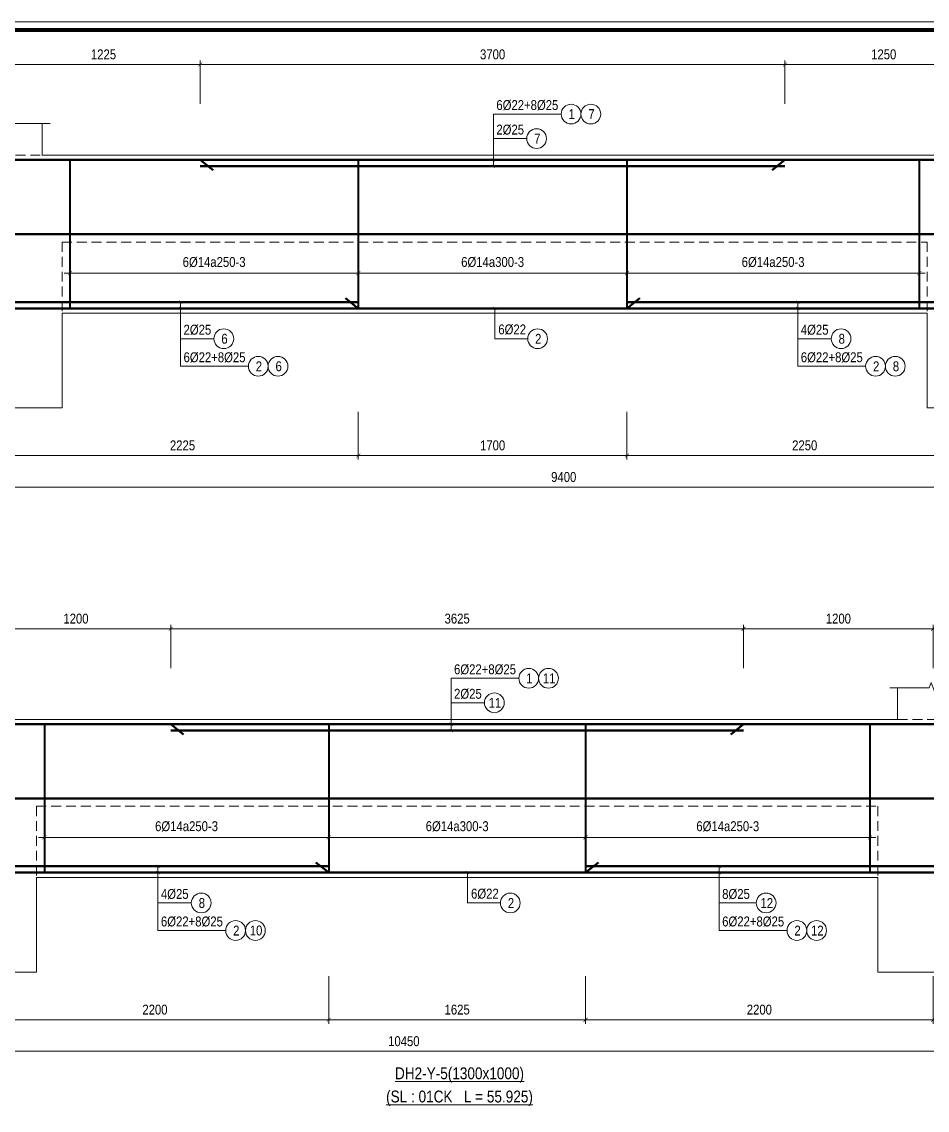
# Model space of a CAD drawing. Header units: millimetres. Extents: x 3014920 to 3563667, y -1638653 to -1356471.
# Drawn here: x 3073298 to 3079028, y -1612954 to -1606064 of the extents above; entities that cross this region are included whole.
import ezdxf
from ezdxf.enums import TextEntityAlignment as Align
from ezdxf.xclip import XClip

# ---------------------------------------------------------------- set-up
doc = ezdxf.new("R2010")
doc.units = ezdxf.units.MM
doc.header["$MEASUREMENT"] = 0
doc.header["$XCLIPFRAME"] = 0
doc.header["$PDMODE"] = 2
doc.linetypes.add('HIDDEN', pattern=[0.375, 0.25, -0.125])
doc.layers.get('0').update_dxf_attribs({"lineweight": 9})
doc.layers.get('Defpoints').update_dxf_attribs({"color": 10, "lineweight": 0})
for name, color, linetype, lineweight in [('CDAI', 21, 'Continuous', 40), ('CTHEP', 50, 'Continuous', 50), ('DBAO', 90, 'Continuous', 13), ('DGIONG', 130, 'Continuous', 13), ('DMo', 9, 'HIDDEN', 9), ('KTH', 154, 'Continuous', 9), ('Net khuat', 8, 'HIDDEN', 13), ('TEXT', 7, 'Continuous', 15)]:
    doc.layers.add(name, color=color, linetype=linetype, lineweight=lineweight)
doc.styles.add('Star-HelCon', font='VHELVCN_0.TTF')
doc.styles.add('TTP-HelCon', font='VHELVCN_0.TTF')
doc.styles.add('VNI-HELVE-CONDENSE', font='VHELVCN_0.TTF')
doc.dimstyles.new('kc-25', dxfattribs={"dimtxt": 62.5, "dimasz": 20, "dimexe": 20, "dimexo": 50, "dimgap": 25, "dimtad": 3, "dimdec": 0, "dimzin": 0, "dimdsep": 46, "dimtxsty": 'VNI-HELVE-CONDENSE', "dimblk": 'DIM', "dimcen": 2.5, "dimclrd": 256, "dimclre": 154, "dimclrt": 7, "dimaunit": 1, "dimadec": 0, "dimazin": 0, "dimtfac": 1, "dimtdec": 0, "dimtix": 1, "dimtmove": 0, "dimatfit": 3, "dimldrblk": 'DOT', "dimfxl": 1, "dimtolj": 1, "dimtzin": 0, "dimarcsym": 0})
doc.dimstyles.new('TTP-25', dxfattribs={"dimscale": 25, "dimtxt": 2.5, "dimasz": 1, "dimexe": 1, "dimexo": 1, "dimgap": 0.09, "dimtad": 0, "dimdec": 4, "dimrnd": 1, "dimzin": 9, "dimdsep": 46, "dimtxsty": 'TTP-HelCon', "dimblk": 'ARCHTICK', "dimcen": 0.09, "dimdle": 1.5, "dimclrd": 256, "dimclre": 256, "dimclrt": 7, "dimadec": 0, "dimazin": 0, "dimtfac": 1, "dimtdec": 4, "dimtmove": 0, "dimatfit": 3, "dimldrblk": 'ARCHTICK', "dimfxl": 1, "dimtvp": 1, "dimtolj": 1, "dimtzin": 0, "dimarcsym": 0})

# ---------------------------------------------------------------- blocks, each defined once
blk = doc.blocks.new('_ArchTick')
at = {"color": 0, "linetype": 'ByBlock', "const_width": 0.15}
blk.add_lwpolyline([(-0.5, -0.5), (0.5, 0.5)], dxfattribs=at)
blk = doc.blocks.new('*D398')
at = {"layer": 'Defpoints', "color": 0, "transparency": 16777216}
for p in [(25675, -1600), (27875, -1600), (27875, -1901)]:
    blk.add_point(p, dxfattribs=at)
at = {"layer": 'KTH', "lineweight": -2, "transparency": 16777216}
for p, q in [((25675, -1625), (25675, -1926)), ((27875, -1625), (27875, -1926)), ((25637.5, -1901), (27912.5, -1901))]:
    blk.add_line(p, q, dxfattribs=at)
at = {"layer": 'KTH', "lineweight": -2, "transparency": 16777216, "xscale": 25, "yscale": 25, "zscale": 25, "rotation": 180}
blk.add_blockref('_ArchTick', (25675, -1901), dxfattribs=at)
at = {"layer": 'KTH', "lineweight": -2, "transparency": 16777216, "xscale": 25, "yscale": 25, "zscale": 25}
blk.add_blockref('_ArchTick', (27875, -1901), dxfattribs=at)
at = {"layer": 'KTH', "color": 7, "transparency": 16777216, "insert": (26775, -1837.2), "char_height": 62.5, "attachment_point": 5, "style": 'TTP-HelCon'}
blk.add_mtext('\\A1;2200', dxfattribs=at)
blk = doc.blocks.new('*D399')
at = {"layer": 'Defpoints', "color": 0, "transparency": 16777216}
for p in [(12075, -550), (13775, -550), (13775, -747.1)]:
    blk.add_point(p, dxfattribs=at)
at = {"layer": 'KTH', "lineweight": -2, "transparency": 16777216}
for p, q in [((12075, -575), (12075, -772.1)), ((13775, -575), (13775, -772.1)), ((12037.5, -747.1), (13812.5, -747.1))]:
    blk.add_line(p, q, dxfattribs=at)
at = {"layer": 'KTH', "lineweight": -2, "transparency": 16777216, "xscale": 25, "yscale": 25, "zscale": 25, "rotation": 180}
blk.add_blockref('_ArchTick', (12075, -747.1), dxfattribs=at)
at = {"layer": 'KTH', "lineweight": -2, "transparency": 16777216, "xscale": 25, "yscale": 25, "zscale": 25}
blk.add_blockref('_ArchTick', (13775, -747.1), dxfattribs=at)
at = {"layer": 'KTH', "color": 7, "transparency": 16777216, "insert": (12925, -677.2), "char_height": 62.5, "attachment_point": 5, "style": 'TTP-HelCon'}
blk.add_mtext('\\A1;6Þ14a300-3', dxfattribs=at)
blk = doc.blocks.new('DIM')
h = blk.add_hatch(color=1)
h.paths.add_polyline_path([(0.49, 0.29, 1), (0.29, 0.49), (-0.19, 0), (0.19, 0)])
h.paths.add_polyline_path([(0.19, 0), (-0.19, 0), (-0.49, -0.29, 1), (-0.29, -0.49)])
at = {"color": 9}
for p, q in [((-0.19, 0), (-1.5, 0)), ((0.19, 0), (1.5, 0))]:
    blk.add_line(p, q, dxfattribs=at)
at = {"color": 1}
for p, q in [((-0.49, -0.29), (0.29, 0.49)), ((-0.29, -0.49), (0.49, 0.29)), ((-0.19, 0), (0.19, 0))]:
    blk.add_line(p, q, dxfattribs=at)
blk.add_arc((-0.39, -0.39), 0.138, 135, 315, dxfattribs=at)
blk = doc.blocks.new('*D403')
at = {"layer": 'Defpoints', "color": 0, "transparency": 16777216}
for p in [(26075, -550), (27875, -550), (26075, -747.1)]:
    blk.add_point(p, dxfattribs=at)
at = {"layer": 'KTH', "lineweight": -2, "transparency": 16777216}
for p, q in [((26075, -575), (26075, -772.1)), ((27875, -575), (27875, -772.1)), ((27912.5, -747.1), (26037.5, -747.1))]:
    blk.add_line(p, q, dxfattribs=at)
at = {"layer": 'KTH', "lineweight": -2, "transparency": 16777216, "xscale": 25, "yscale": 25, "zscale": 25, "rotation": 180}
blk.add_blockref('_ArchTick', (26075, -747.1), dxfattribs=at)
at = {"layer": 'KTH', "lineweight": -2, "transparency": 16777216, "xscale": 25, "yscale": 25, "zscale": 25}
blk.add_blockref('_ArchTick', (27875, -747.1), dxfattribs=at)
at = {"layer": 'KTH', "color": 7, "transparency": 16777216, "insert": (26975, -677.2), "char_height": 62.5, "attachment_point": 5, "style": 'TTP-HelCon'}
blk.add_mtext('\\A1;6Þ14a250-3', dxfattribs=at)
blk = doc.blocks.new('*D418')
at = {"layer": 'Defpoints', "color": 0, "transparency": 16777216}
for p in [(27875, -550), (29500, -550), (29500, -747.1)]:
    blk.add_point(p, dxfattribs=at)
at = {"layer": 'KTH', "lineweight": -2, "transparency": 16777216}
for p, q in [((27875, -575), (27875, -772.1)), ((29500, -575), (29500, -772.1)), ((27837.5, -747.1), (29537.5, -747.1))]:
    blk.add_line(p, q, dxfattribs=at)
at = {"layer": 'KTH', "lineweight": -2, "transparency": 16777216, "xscale": 25, "yscale": 25, "zscale": 25, "rotation": 180}
blk.add_blockref('_ArchTick', (27875, -747.1), dxfattribs=at)
at = {"layer": 'KTH', "lineweight": -2, "transparency": 16777216, "xscale": 25, "yscale": 25, "zscale": 25}
blk.add_blockref('_ArchTick', (29500, -747.1), dxfattribs=at)
at = {"layer": 'KTH', "color": 7, "transparency": 16777216, "insert": (28687.5, -677.2), "char_height": 62.5, "attachment_point": 5, "style": 'TTP-HelCon'}
blk.add_mtext('\\A1;6Þ14a300-3', dxfattribs=at)
blk = doc.blocks.new('*D419')
at = {"layer": 'Defpoints', "color": 0, "transparency": 16777216}
for p in [(29500, -550), (31300, -550), (31300, -747.1)]:
    blk.add_point(p, dxfattribs=at)
at = {"layer": 'KTH', "lineweight": -2, "transparency": 16777216}
for p, q in [((29500, -575), (29500, -772.1)), ((31300, -575), (31300, -772.1)), ((29462.5, -747.1), (31337.5, -747.1))]:
    blk.add_line(p, q, dxfattribs=at)
at = {"layer": 'KTH', "lineweight": -2, "transparency": 16777216, "xscale": 25, "yscale": 25, "zscale": 25, "rotation": 180}
blk.add_blockref('_ArchTick', (29500, -747.1), dxfattribs=at)
at = {"layer": 'KTH', "lineweight": -2, "transparency": 16777216, "xscale": 25, "yscale": 25, "zscale": 25}
blk.add_blockref('_ArchTick', (31300, -747.1), dxfattribs=at)
at = {"layer": 'KTH', "color": 7, "transparency": 16777216, "insert": (30400, -677.2), "char_height": 62.5, "attachment_point": 5, "style": 'TTP-HelCon'}
blk.add_mtext('\\A1;6Þ14a250-3', dxfattribs=at)
blk = doc.blocks.new('*D426')
at = {"layer": 'Defpoints', "color": 0, "transparency": 16777216}
for p in [(13775, -1600), (16025, -1600), (16025, -1901)]:
    blk.add_point(p, dxfattribs=at)
at = {"layer": 'KTH', "lineweight": -2, "transparency": 16777216}
for p, q in [((13775, -1625), (13775, -1926)), ((16025, -1625), (16025, -1926)), ((13737.5, -1901), (16062.5, -1901))]:
    blk.add_line(p, q, dxfattribs=at)
at = {"layer": 'KTH', "lineweight": -2, "transparency": 16777216, "xscale": 25, "yscale": 25, "zscale": 25, "rotation": 180}
blk.add_blockref('_ArchTick', (13775, -1901), dxfattribs=at)
at = {"layer": 'KTH', "lineweight": -2, "transparency": 16777216, "xscale": 25, "yscale": 25, "zscale": 25}
blk.add_blockref('_ArchTick', (16025, -1901), dxfattribs=at)
at = {"layer": 'KTH', "color": 7, "transparency": 16777216, "insert": (14900, -1837.2), "char_height": 62.5, "attachment_point": 5, "style": 'TTP-HelCon'}
blk.add_mtext('\\A1;2250', dxfattribs=at)
blk = doc.blocks.new('*D430')
at = {"layer": 'Defpoints', "color": 0, "transparency": 16777216}
for p in [(27875, -1600), (29500, -1600), (27875, -1901)]:
    blk.add_point(p, dxfattribs=at)
at = {"layer": 'KTH', "lineweight": -2, "transparency": 16777216}
for p, q in [((27875, -1625), (27875, -1926)), ((29500, -1625), (29500, -1926)), ((29537.5, -1901), (27837.5, -1901))]:
    blk.add_line(p, q, dxfattribs=at)
at = {"layer": 'KTH', "lineweight": -2, "transparency": 16777216, "xscale": 25, "yscale": 25, "zscale": 25, "rotation": 180}
blk.add_blockref('_ArchTick', (27875, -1901), dxfattribs=at)
at = {"layer": 'KTH', "lineweight": -2, "transparency": 16777216, "xscale": 25, "yscale": 25, "zscale": 25}
blk.add_blockref('_ArchTick', (29500, -1901), dxfattribs=at)
at = {"layer": 'KTH', "color": 7, "transparency": 16777216, "insert": (28687.5, -1837.2), "char_height": 62.5, "attachment_point": 5, "style": 'TTP-HelCon'}
blk.add_mtext('\\A1;1625', dxfattribs=at)
blk = doc.blocks.new('*D431')
at = {"layer": 'Defpoints', "color": 0, "transparency": 16777216}
for p in [(29500, -1600), (31700, -1600), (29500, -1901)]:
    blk.add_point(p, dxfattribs=at)
at = {"layer": 'KTH', "lineweight": -2, "transparency": 16777216}
for p, q in [((29500, -1625), (29500, -1926)), ((31700, -1625), (31700, -1926)), ((31737.5, -1901), (29462.5, -1901))]:
    blk.add_line(p, q, dxfattribs=at)
at = {"layer": 'KTH', "lineweight": -2, "transparency": 16777216, "xscale": 25, "yscale": 25, "zscale": 25, "rotation": 180}
blk.add_blockref('_ArchTick', (29500, -1901), dxfattribs=at)
at = {"layer": 'KTH', "lineweight": -2, "transparency": 16777216, "xscale": 25, "yscale": 25, "zscale": 25}
blk.add_blockref('_ArchTick', (31700, -1901), dxfattribs=at)
at = {"layer": 'KTH', "color": 7, "transparency": 16777216, "insert": (30600, -1837.2), "char_height": 62.5, "attachment_point": 5, "style": 'TTP-HelCon'}
blk.add_mtext('\\A1;2200', dxfattribs=at)
blk = doc.blocks.new('*D436')
at = {"layer": 'Defpoints', "color": 0, "transparency": 16777216}
for p in [(12075, -1600), (13775, -1600), (13775, -1901)]:
    blk.add_point(p, dxfattribs=at)
at = {"layer": 'KTH', "lineweight": -2, "transparency": 16777216}
for p, q in [((12075, -1625), (12075, -1926)), ((13775, -1625), (13775, -1926)), ((12037.5, -1901), (13812.5, -1901))]:
    blk.add_line(p, q, dxfattribs=at)
at = {"layer": 'KTH', "lineweight": -2, "transparency": 16777216, "xscale": 25, "yscale": 25, "zscale": 25, "rotation": 180}
blk.add_blockref('_ArchTick', (12075, -1901), dxfattribs=at)
at = {"layer": 'KTH', "lineweight": -2, "transparency": 16777216, "xscale": 25, "yscale": 25, "zscale": 25}
blk.add_blockref('_ArchTick', (13775, -1901), dxfattribs=at)
at = {"layer": 'KTH', "color": 7, "transparency": 16777216, "insert": (12925, -1837.2), "char_height": 62.5, "attachment_point": 5, "style": 'TTP-HelCon'}
blk.add_mtext('\\A1;1700', dxfattribs=at)
blk = doc.blocks.new('*D437')
at = {"layer": 'Defpoints', "color": 0, "transparency": 16777216}
for p in [(9850, -1600), (12075, -1600), (12075, -1901)]:
    blk.add_point(p, dxfattribs=at)
at = {"layer": 'KTH', "lineweight": -2, "transparency": 16777216}
for p, q in [((9850, -1625), (9850, -1926)), ((12075, -1625), (12075, -1926)), ((9812.5, -1901), (12112.5, -1901))]:
    blk.add_line(p, q, dxfattribs=at)
at = {"layer": 'KTH', "lineweight": -2, "transparency": 16777216, "xscale": 25, "yscale": 25, "zscale": 25, "rotation": 180}
blk.add_blockref('_ArchTick', (9850, -1901), dxfattribs=at)
at = {"layer": 'KTH', "lineweight": -2, "transparency": 16777216, "xscale": 25, "yscale": 25, "zscale": 25}
blk.add_blockref('_ArchTick', (12075, -1901), dxfattribs=at)
at = {"layer": 'KTH', "color": 7, "transparency": 16777216, "insert": (10962.5, -1837.2), "char_height": 62.5, "attachment_point": 5, "style": 'TTP-HelCon'}
blk.add_mtext('\\A1;2225', dxfattribs=at)
blk = doc.blocks.new('*D444')
at = {"layer": 'Defpoints', "color": 0, "transparency": 16777216}
for p in [(10250, -550), (12075, -550), (10250, -747.1)]:
    blk.add_point(p, dxfattribs=at)
at = {"layer": 'KTH', "lineweight": -2, "transparency": 16777216}
for p, q in [((10250, -575), (10250, -772.1)), ((12075, -575), (12075, -772.1)), ((12112.5, -747.1), (10212.5, -747.1))]:
    blk.add_line(p, q, dxfattribs=at)
at = {"layer": 'KTH', "lineweight": -2, "transparency": 16777216, "xscale": 25, "yscale": 25, "zscale": 25, "rotation": 180}
blk.add_blockref('_ArchTick', (10250, -747.1), dxfattribs=at)
at = {"layer": 'KTH', "lineweight": -2, "transparency": 16777216, "xscale": 25, "yscale": 25, "zscale": 25}
blk.add_blockref('_ArchTick', (12075, -747.1), dxfattribs=at)
at = {"layer": 'KTH', "color": 7, "transparency": 16777216, "insert": (11162.5, -677.2), "char_height": 62.5, "attachment_point": 5, "style": 'TTP-HelCon'}
blk.add_mtext('\\A1;6Þ14a250-3', dxfattribs=at)
blk = doc.blocks.new('*D445')
at = {"layer": 'Defpoints', "color": 0, "transparency": 16777216}
for p in [(13775, -550), (15625, -550), (15625, -747.1)]:
    blk.add_point(p, dxfattribs=at)
at = {"layer": 'KTH', "lineweight": -2, "transparency": 16777216}
for p, q in [((13775, -575), (13775, -772.1)), ((15625, -575), (15625, -772.1)), ((13737.5, -747.1), (15662.5, -747.1))]:
    blk.add_line(p, q, dxfattribs=at)
at = {"layer": 'KTH', "lineweight": -2, "transparency": 16777216, "xscale": 25, "yscale": 25, "zscale": 25, "rotation": 180}
blk.add_blockref('_ArchTick', (13775, -747.1), dxfattribs=at)
at = {"layer": 'KTH', "lineweight": -2, "transparency": 16777216, "xscale": 25, "yscale": 25, "zscale": 25}
blk.add_blockref('_ArchTick', (15625, -747.1), dxfattribs=at)
at = {"layer": 'KTH', "color": 7, "transparency": 16777216, "insert": (14700, -677.2), "char_height": 62.5, "attachment_point": 5, "style": 'TTP-HelCon'}
blk.add_mtext('\\A1;6Þ14a250-3', dxfattribs=at)
blk = doc.blocks.new('*D447')
at = {"layer": 'Defpoints', "color": 0, "transparency": 16777216}
for p in [(11075, 574), (9850, 300), (11075, 300)]:
    blk.add_point(p, dxfattribs=at)
at = {"layer": 'KTH', "lineweight": -2, "transparency": 16777216}
for p, q in [((9812.5, 574), (11112.5, 574)), ((9850, 325), (9850, 599)), ((11075, 325), (11075, 599))]:
    blk.add_line(p, q, dxfattribs=at)
at = {"layer": 'KTH', "lineweight": -2, "transparency": 16777216, "xscale": 25, "yscale": 25, "zscale": 25, "rotation": 180}
blk.add_blockref('_ArchTick', (9850, 574), dxfattribs=at)
at = {"layer": 'KTH', "lineweight": -2, "transparency": 16777216, "xscale": 25, "yscale": 25, "zscale": 25}
blk.add_blockref('_ArchTick', (11075, 574), dxfattribs=at)
at = {"layer": 'KTH', "color": 7, "transparency": 16777216, "insert": (10462.5, 637.8), "char_height": 62.5, "attachment_point": 5, "style": 'TTP-HelCon'}
blk.add_mtext('\\A1;1225', dxfattribs=at)
blk = doc.blocks.new('*D448')
at = {"layer": 'Defpoints', "color": 0, "transparency": 16777216}
for p in [(11075, 574), (11075, 300), (14775, 300)]:
    blk.add_point(p, dxfattribs=at)
at = {"layer": 'KTH', "lineweight": -2, "transparency": 16777216}
for p, q in [((14812.5, 574), (11037.5, 574)), ((11075, 325), (11075, 599)), ((14775, 325), (14775, 599))]:
    blk.add_line(p, q, dxfattribs=at)
at = {"layer": 'KTH', "lineweight": -2, "transparency": 16777216, "xscale": 25, "yscale": 25, "zscale": 25, "rotation": 180}
blk.add_blockref('_ArchTick', (11075, 574), dxfattribs=at)
at = {"layer": 'KTH', "lineweight": -2, "transparency": 16777216, "xscale": 25, "yscale": 25, "zscale": 25}
blk.add_blockref('_ArchTick', (14775, 574), dxfattribs=at)
at = {"layer": 'KTH', "color": 7, "transparency": 16777216, "insert": (12925, 637.8), "char_height": 62.5, "attachment_point": 5, "style": 'TTP-HelCon'}
blk.add_mtext('\\A1;3700', dxfattribs=at)
blk = doc.blocks.new('*D449')
at = {"layer": 'Defpoints', "color": 0, "transparency": 16777216}
for p in [(14775, 574), (14775, 300), (16025, 300)]:
    blk.add_point(p, dxfattribs=at)
at = {"layer": 'KTH', "lineweight": -2, "transparency": 16777216}
for p, q in [((16062.5, 574), (14737.5, 574)), ((14775, 325), (14775, 599)), ((16025, 325), (16025, 599))]:
    blk.add_line(p, q, dxfattribs=at)
at = {"layer": 'KTH', "lineweight": -2, "transparency": 16777216, "xscale": 25, "yscale": 25, "zscale": 25, "rotation": 180}
blk.add_blockref('_ArchTick', (14775, 574), dxfattribs=at)
at = {"layer": 'KTH', "lineweight": -2, "transparency": 16777216, "xscale": 25, "yscale": 25, "zscale": 25}
blk.add_blockref('_ArchTick', (16025, 574), dxfattribs=at)
at = {"layer": 'KTH', "color": 7, "transparency": 16777216, "insert": (15400, 637.8), "char_height": 62.5, "attachment_point": 5, "style": 'TTP-HelCon'}
blk.add_mtext('\\A1;1250', dxfattribs=at)
blk = doc.blocks.new('*D451')
at = {"layer": 'Defpoints', "color": 0, "transparency": 16777216}
for p in [(26875, 574), (25675.2, 300), (26875, 300)]:
    blk.add_point(p, dxfattribs=at)
at = {"layer": 'KTH', "lineweight": -2, "transparency": 16777216}
for p, q in [((25637.7, 574), (26912.5, 574)), ((25675.2, 325), (25675.2, 599)), ((26875, 325), (26875, 599))]:
    blk.add_line(p, q, dxfattribs=at)
at = {"layer": 'KTH', "lineweight": -2, "transparency": 16777216, "xscale": 25, "yscale": 25, "zscale": 25, "rotation": 180}
blk.add_blockref('_ArchTick', (25675.2, 574), dxfattribs=at)
at = {"layer": 'KTH', "lineweight": -2, "transparency": 16777216, "xscale": 25, "yscale": 25, "zscale": 25}
blk.add_blockref('_ArchTick', (26875, 574), dxfattribs=at)
at = {"layer": 'KTH', "color": 7, "transparency": 16777216, "insert": (26275.1, 637.8), "char_height": 62.5, "attachment_point": 5, "style": 'TTP-HelCon'}
blk.add_mtext('\\A1;1200', dxfattribs=at)
blk = doc.blocks.new('*D452')
at = {"layer": 'Defpoints', "color": 0, "transparency": 16777216}
for p in [(26875, 574), (26875, 300), (30500, 300)]:
    blk.add_point(p, dxfattribs=at)
at = {"layer": 'KTH', "lineweight": -2, "transparency": 16777216}
for p, q in [((30537.5, 574), (26837.5, 574)), ((26875, 325), (26875, 599)), ((30500, 325), (30500, 599))]:
    blk.add_line(p, q, dxfattribs=at)
at = {"layer": 'KTH', "lineweight": -2, "transparency": 16777216, "xscale": 25, "yscale": 25, "zscale": 25, "rotation": 180}
blk.add_blockref('_ArchTick', (26875, 574), dxfattribs=at)
at = {"layer": 'KTH', "lineweight": -2, "transparency": 16777216, "xscale": 25, "yscale": 25, "zscale": 25}
blk.add_blockref('_ArchTick', (30500, 574), dxfattribs=at)
at = {"layer": 'KTH', "color": 7, "transparency": 16777216, "insert": (28687.5, 637.8), "char_height": 62.5, "attachment_point": 5, "style": 'TTP-HelCon'}
blk.add_mtext('\\A1;3625', dxfattribs=at)
blk = doc.blocks.new('*D453')
at = {"layer": 'Defpoints', "color": 0, "transparency": 16777216}
for p in [(30500, 574), (30500, 300), (31700, 300)]:
    blk.add_point(p, dxfattribs=at)
at = {"layer": 'KTH', "lineweight": -2, "transparency": 16777216}
for p, q in [((31737.5, 574), (30462.5, 574)), ((30500, 325), (30500, 599)), ((31700, 325), (31700, 599))]:
    blk.add_line(p, q, dxfattribs=at)
at = {"layer": 'KTH', "lineweight": -2, "transparency": 16777216, "xscale": 25, "yscale": 25, "zscale": 25, "rotation": 180}
blk.add_blockref('_ArchTick', (30500, 574), dxfattribs=at)
at = {"layer": 'KTH', "lineweight": -2, "transparency": 16777216, "xscale": 25, "yscale": 25, "zscale": 25}
blk.add_blockref('_ArchTick', (31700, 574), dxfattribs=at)
at = {"layer": 'KTH', "color": 7, "transparency": 16777216, "insert": (31100, 637.8), "char_height": 62.5, "attachment_point": 5, "style": 'TTP-HelCon'}
blk.add_mtext('\\A1;1200', dxfattribs=at)
blk = doc.blocks.new('*D455')
at = {"layer": 'Defpoints', "color": 0, "transparency": 16777216}
for p in [(23125, -1901), (33575, -1901), (33575, -2101)]:
    blk.add_point(p, dxfattribs=at)
at = {"layer": 'KTH', "lineweight": -2, "transparency": 16777216}
for p, q in [((23125, -1926), (23125, -2126)), ((33575, -1926), (33575, -2126)), ((23087.5, -2101), (33612.5, -2101))]:
    blk.add_line(p, q, dxfattribs=at)
at = {"layer": 'KTH', "lineweight": -2, "transparency": 16777216, "xscale": 25, "yscale": 25, "zscale": 25, "rotation": 180}
blk.add_blockref('_ArchTick', (23125, -2101), dxfattribs=at)
at = {"layer": 'KTH', "lineweight": -2, "transparency": 16777216, "xscale": 25, "yscale": 25, "zscale": 25}
blk.add_blockref('_ArchTick', (33575, -2101), dxfattribs=at)
at = {"layer": 'KTH', "color": 7, "transparency": 16777216, "insert": (28350, -2037.2), "char_height": 62.5, "attachment_point": 5, "style": 'TTP-HelCon'}
blk.add_mtext('\\A1;10450', dxfattribs=at)
blk = doc.blocks.new('*D459')
at = {"layer": 'Defpoints', "color": 0, "transparency": 16777216}
for p in [(8675, -1901), (18075, -1901), (8675, -2101)]:
    blk.add_point(p, dxfattribs=at)
at = {"layer": 'KTH', "lineweight": -2, "transparency": 16777216}
for p, q in [((8675, -1926), (8675, -2126)), ((18075, -1926), (18075, -2126)), ((18112.5, -2101), (8637.5, -2101))]:
    blk.add_line(p, q, dxfattribs=at)
at = {"layer": 'KTH', "lineweight": -2, "transparency": 16777216, "xscale": 25, "yscale": 25, "zscale": 25, "rotation": 180}
blk.add_blockref('_ArchTick', (8675, -2101), dxfattribs=at)
at = {"layer": 'KTH', "lineweight": -2, "transparency": 16777216, "xscale": 25, "yscale": 25, "zscale": 25}
blk.add_blockref('_ArchTick', (18075, -2101), dxfattribs=at)
at = {"layer": 'KTH', "color": 7, "transparency": 16777216, "insert": (13375, -2037.2), "char_height": 62.5, "attachment_point": 5, "style": 'TTP-HelCon'}
blk.add_mtext('\\A1;9400', dxfattribs=at)
blk = doc.blocks.new('2Y-6')
at = {"layer": 'CTHEP'}
for p, q in [((35021.41109, -490), (53.4545, -490)), ((35021.41109, -950), (53.4545, -950))]:
    blk.add_line(p, q, dxfattribs=at)
blk.add_lwpolyline([(30, -529.99859), (30, -30), (35069.99999, -30)], dxfattribs=at)
blk = doc.blocks.new('CHG_XX_Khung ten')
blk.add_lwpolyline([(15, 579), (826, 579), (826, 15), (15, 15)], close=True)
at = {"color": 4, "linetype": 'Continuous', "const_width": 1}
blk.add_lwpolyline([(17, 577), (824, 577), (824, 17), (17, 17)], close=True, dxfattribs=at)
blk = doc.blocks.new('2Y-5')
at = {"layer": 'CDAI'}
for points in [[(10250.00001, -30), (10250.00001, -970)], [(12075.00001, -30), (12075.00001, -970)], [(13774.99999, -30), (13774.99999, -970)], [(15624.99999, -30), (15624.99999, -970)], [(26075, -30), (26075, -970)], [(27875, -30), (27875, -970)], [(29500, -30), (29500, -970)], [(31300, -30), (31300, -970)]]:
    blk.add_lwpolyline(points, dxfattribs=at)
at = {"layer": 'CTHEP'}
for p, q in [((11156.4259, -94.5255), (11075.00001, -30)), ((14693.56695, -94.5255), (14774.99284, -30)), ((26956.42589, -94.5255), (26875, -30)), ((30418.57411, -94.5255), (30500, -30)), ((55785, -500), (100, -500)), ((11993.57411, -905.4745), (12075.00001, -970)), ((13856.42589, -905.4745), (13774.99999, -970)), ((27793.57411, -905.4745), (27875, -970)), ((29581.42589, -905.4745), (29500, -970))]:
    blk.add_line(p, q, dxfattribs=at)
for points in [[(25, -230), (25, -30), (55895, -30), (55895, -230)], [(14774.99284, -70), (11075.00001, -70)], [(30500, -70), (26875, -70)], [(25, -370), (25, -970), (55895, -970), (55895, -370)], [(8050, -930), (12075.00001, -930)], [(13774.99999, -930), (18275.00001, -930)], [(19825, -930), (27875, -930)], [(29500, -930), (33950, -930)]]:
    blk.add_lwpolyline(points, dxfattribs=at)
at = {"layer": 'DBAO', "linetype": 'Continuous'}
for p, q in [((10074.99251, 200), (10074.99251, 0)), ((31475, 200), (31475, 0)), ((10074.99251, 0), (15800.00001, 0)), ((25874.98761, 0), (31475, 0))]:
    blk.add_line(p, q, dxfattribs=at)
at = {"layer": 'DBAO'}
for points in [[(9500, -1000), (9500, -1600), (10200, -1600), (10200, -1000)], [(15675, -1000), (15675, -1600), (16375, -1600), (16375, -1000)], [(25325, -1000), (25325, -1600), (26025, -1600), (26025, -1000)], [(31350, -1000), (31350, -1600), (32050, -1600), (32050, -1000)]]:
    blk.add_lwpolyline(points, dxfattribs=at)
at = {"layer": 'DBAO', "linetype": 'Continuous', "flags": 128}
for points in [[(15675, -1000), (10200, -1000)], [(31350, -1000), (26025, -1000)]]:
    blk.add_lwpolyline(points, dxfattribs=at)
at = {"layer": 'DGIONG', "linetype": 'Continuous', "flags": 128}
for points in [[(10124.99251, 200), (9874.98875, 200), (9862.48875, 165.65653), (9837.48875, 234.34347), (9824.98875, 200), (9574.985, 200)], [(31975, 200), (31725, 200), (31712.5, 165.65653), (31687.5, 234.34347), (31675, 200), (31424.985, 200)]]:
    blk.add_lwpolyline(points, dxfattribs=at)
at = {"layer": 'DGIONG'}
for centre in [(13421.41155, 260.04133), (13546.41155, 260.04133), (29140.5461, 260.04133), (29265.5461, 260.04133), (13203.52205, 105.06033), (28922.6566, 105.06033), (11223.8855, -1161.88017), (13209.44255, -1162.04426), (15130.25874, -1161.87684), (27067.64052, -1161.87684), (29023.84216, -1162.04426), (30642.75515, -1161.87684), (11441.775, -1336.15184), (11566.775, -1336.15184), (15348.14824, -1336.15184), (15473.14824, -1336.15184), (27285.53002, -1336.15184), (27410.53002, -1336.15184), (30837.38115, -1336.15184), (30962.38115, -1336.15184)]:
    blk.add_circle(centre, 62.5, dxfattribs=at)
at = {"layer": 'Net khuat', "ltscale": 250}
for p, q in [((9625.00001, 0), (10074.99251, 0)), ((31475, 0), (31925, 0)), ((10200.00001, -550), (15675, -550)), ((10200.00001, -550), (10200.00001, -1000)), ((15675, -550), (15675, -1000)), ((26025, -550), (31350, -550)), ((26025, -550), (26025, -1000)), ((31350, -550), (31350, -1000))]:
    blk.add_line(p, q, dxfattribs=at)
at = {"layer": 'TEXT', "style": 'TTP-HelCon'}
for s, p in [('6Þ22+8Þ25', (12948.60367, 285.89428, 0)), ('6Þ22+8Þ25', (28667.73822, 285.89428, 0)), ('2Þ25', (12948.60367, 130.91328, 0)), ('2Þ25', (28667.73822, 130.91328, 0)), ('2Þ25', (10968.96713, -1136.02722, 0)), ('6Þ22', (12960.95432, -1134.1472, 0)), ('4Þ25', (14875.34036, -1136.02389, 0)), ('4Þ25', (26812.72214, -1136.02389, 0)), ('6Þ22', (28775.35393, -1134.1472, 0)), ('8Þ25', (30364.57328, -1136.02389, 0)), ('6Þ22+8Þ25', (10968.96713, -1310.29889, 0)), ('6Þ22+8Þ25', (14875.34036, -1310.29889, 0)), ('6Þ22+8Þ25', (26812.72214, -1310.29889, 0)), ('6Þ22+8Þ25', (30364.57328, -1310.29889, 0))]:
    blk.add_text(s, height=62.5, dxfattribs=at).set_placement(p)
at = {"layer": 'TEXT', "style": 'Star-HelCon'}
for s, p in [('1', (13425.57821, 260.04133)), ('7', (13550.57821, 260.04133)), ('1', (29144.71277, 260.04133)), ('11', (29269.71277, 260.04133)), ('7', (13207.68871, 105.06033)), ('11', (28926.82327, 105.06033)), ('6', (11228.05217, -1161.88017)), ('2', (13213.60922, -1162.04426)), ('8', (15134.42541, -1161.87684)), ('8', (27071.80718, -1161.87684)), ('2', (29028.00883, -1162.04426)), ('12', (30646.92182, -1161.87684)), ('2', (11445.94167, -1336.15184)), ('6', (11570.94167, -1336.15184)), ('2', (15352.31491, -1336.15184)), ('8', (15477.31491, -1336.15184)), ('2', (27289.69668, -1336.15184)), ('10', (27414.69668, -1336.15184)), ('2', (30841.54782, -1336.15184)), ('12', (30966.54782, -1336.15184))]:
    blk.add_text(s, height=62.5, dxfattribs=at).set_placement(p, align=Align.MIDDLE)
at = {"layer": 'TEXT', "style": 'TTP-HelCon'}
for s, p in [('%%UDH2-Y-5(1300x1000)', (28702.3249, -2277.69)), ('%%U(SL : 01CK   L = 55.925)', (28702.3249, -2424.5846))]:
    blk.add_text(s, height=75, dxfattribs=at).set_placement(p, align=Align.CENTER)
at = {"layer": 'KTH'}
for base, p1, p2, picture, middle in [((11075.01498, 574.00461), (9850.00374, 300), (11075.01498, 300), '*D447', (10462.50936, 637.83794)), ((26875, 574.00461), (25675.19773, 300), (26875, 300), '*D451', (26275.09887, 637.83794)), ((27875, -1901.04426), (29500, -1600), (27875, -1600), '*D430', (28687.5, -1837.21093)), ((29500, -1901.04426), (31700, -1600), (29500, -1600), '*D431', (30600, -1837.21093)), ((33574.99999, -2101), (23124.99999, -1901.04426), (33574.99999, -1901.04426), '*D455', (28349.99999, -2037.16667))]:
    dim = blk.add_linear_dim(base=base, p1=p1, p2=p2, angle=180, dimstyle='TTP-25', override={"dimtmove": 1}, dxfattribs=at)
    dim.commit()
    dim.dimension.update_dxf_attribs({"geometry": picture, "text_midpoint": middle})
for base, p1, p2, picture, middle in [((11075.01498, 574.00461), (14775.00782, 300), (11075.01498, 300), '*D448', (12925.0114, 637.83794)), ((14775.0078167473, 574.0046080439), (16025.0115674208, 299.9999999991), (14775.0078167473, 300.0000000005), '*D449', (15400.009692084, 637.8379413773)), ((26875, 574.00461), (30500, 300), (26875, 300), '*D452', (28687.5, 637.83794)), ((30500, 574.00461), (31700, 300), (30500, 300), '*D453', (31100, 637.83794)), ((12075.00001, -1901.04426), (9850, -1600), (12075.00001, -1600), '*D437', (10962.50001, -1837.21093)), ((13775.00033, -1901.04426), (12075.00001, -1600), (13775.00033, -1600), '*D436', (12925.00017, -1837.21093)), ((16025, -1901.04426), (13775.00033, -1600), (16025, -1600), '*D426', (14900.00017, -1837.21093)), ((27875, -1901.04426), (25675, -1600), (27875, -1600), '*D398', (26775, -1837.21093)), ((8674.99999, -2101), (18074.99999, -1901.04426), (8674.99999, -1901.04426), '*D459', (13374.99999, -2037.16667))]:
    dim = blk.add_linear_dim(base=base, p1=p1, p2=p2, dimstyle='TTP-25', override={"dimtmove": 1}, dxfattribs=at)
    dim.commit()
    dim.dimension.update_dxf_attribs({"geometry": picture, "text_midpoint": middle})
for base, p1, p2, picture, middle in [((10250.00001, -747.13667), (12074.99252, -550), (10250.00001, -550), '*D444', (11162.49626, -677.22)), ((26075, -747.13667), (27875, -550), (26075, -550), '*D403', (26975, -677.22))]:
    dim = blk.add_linear_dim(base=base, p1=p1, p2=p2, angle=180, text='6Þ14a250-3', dimstyle='TTP-25', override={"dimtmove": 1}, dxfattribs=at)
    dim.commit()
    dim.dimension.update_dxf_attribs({"geometry": picture, "text_midpoint": middle})
for base, p1, p2, text, picture, middle in [((13774.99999, -747.13667), (12075.00001, -550), (13774.99999, -550), '6Þ14a300-3', '*D399', (12925, -677.22)), ((15624.99999, -747.13667), (13775.00748, -550), (15624.99999, -550), '6Þ14a250-3', '*D445', (14700.00374, -677.22)), ((29500, -747.13667), (27875, -550), (29500, -550), '6Þ14a300-3', '*D418', (28687.5, -677.22)), ((31300, -747.13667), (29500, -550), (31300, -550), '6Þ14a250-3', '*D419', (30400, -677.22))]:
    dim = blk.add_linear_dim(base=base, p1=p1, p2=p2, text=text, dimstyle='TTP-25', override={"dimtmove": 1}, dxfattribs=at)
    dim.commit()
    dim.dimension.update_dxf_attribs({"geometry": picture, "text_midpoint": middle})
at = {"layer": 'DGIONG'}
for points in [[(12930.09195, -30), (12930.09164, 260.04133), (13358.91155, 260.04133)], [(28649.22651, -30), (28649.22619, 260.04133), (29078.0461, 260.04133)], [(12930.092, -70), (12930.09164, 105.06033), (13141.02205, 105.06033)], [(28649.22655, -70), (28649.22619, 105.06033), (28860.1566, 105.06033)], [(10950.45546, -930.00333), (10950.4551, -1161.88017), (11161.3855, -1161.88017)], [(14856.82869, -930), (14856.82833, -1161.87684), (15067.75874, -1161.87684)], [(26794.21047, -930), (26794.21011, -1161.87684), (27005.14052, -1161.87684)], [(30346.06161, -930), (30346.06125, -1161.87684), (30580.25515, -1161.87684)], [(10950.45541, -970), (10950.4551, -1336.15184), (11379.275, -1336.15184)], [(12937.94255, -970), (12937.94229, -1162.04426), (13146.94255, -1162.04426)], [(14856.82865, -970), (14856.82833, -1336.15184), (15285.64824, -1336.15184)], [(26794.21042, -970), (26794.21011, -1336.15184), (27223.03002, -1336.15184)], [(28752.34216, -970), (28752.3419, -1162.04426), (28961.34216, -1162.04426)], [(30346.06156, -970), (30346.06125, -1336.15184), (30774.88115, -1336.15184)]]:
    blk.add_leader(points, dimstyle='kc-25', override={"dimtad": 0, "dimldrblk": 'ArchTick', "dimfxl": 100, "dimarcsym": 1}, dxfattribs=at)

msp = doc.modelspace()

# ---------------------------------------------------------------- block references
at = {"layer": 'DGIONG', "color": 5}
ref = msp.add_blockref('2Y-6', (3074246.90367, -1611900.65373), dxfattribs=at)
XClip(ref).set_block_clipping_path([(10466.3343509422, -3587.9971422132), (27366.7829084061, 990.7508366439)])
at = {"layer": 'DMo'}
ref = msp.add_blockref('2Y-5', (3063352.68635, -1606908.42047), dxfattribs=at)
XClip(ref).set_block_clipping_path([(-707.8506145179, -2580.5455037858), (16550.7320530578, 792.6328939004)])
ref = msp.add_blockref('2Y-5', (3047365.76685, -1610479.88858), dxfattribs=at)
XClip(ref).set_block_clipping_path([(15564.3966577621, -2756.8021740001), (32506.7499601212, 706.072046997)])

# ---------------------------------------------------------------- next in the draw order: block references
at = {"color": 5, "xscale": 25.92478421704392, "yscale": 25.92478421704392, "zscale": 25.92478421704392}
msp.add_blockref('CHG_XX_Khung ten', (3062204.1144, -1621074.38806), dxfattribs=at)

doc.saveas('drawing.dxf')
